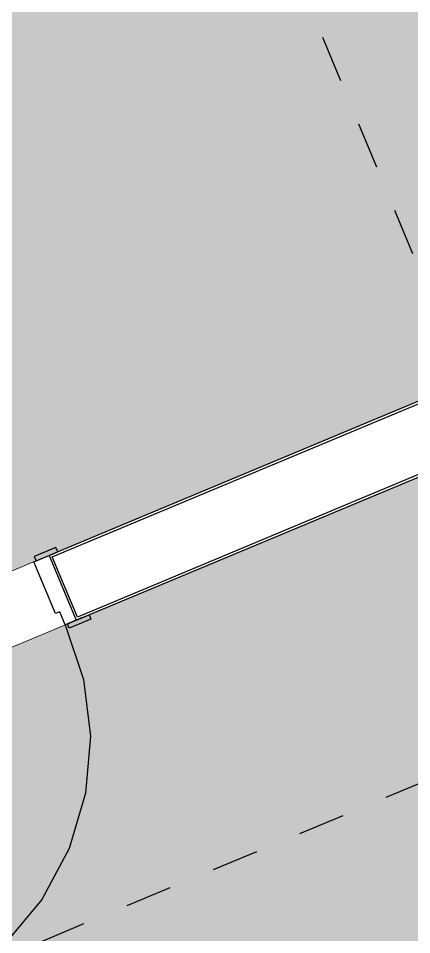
# Model space of a CAD drawing. Header units: metres. Extents: x -154 to 570, y -18 to 184.
# Drawn here: x -58.764 to -57.923, y 11.009 to 12.965 of the extents above; entities that cross this region are included whole.
import ezdxf
from ezdxf.xclip import XClip

# ---------------------------------------------------------------- set-up
doc = ezdxf.new("R2010")
doc.units = ezdxf.units.M
doc.header["$XCLIPFRAME"] = 0
doc.linetypes.add('PUC TORRE A$0$DASHEDX2', pattern=[1.5, 1, -0.5])
doc.linetypes.add('PUC$0$DASHEDX2', pattern=[1.5, 1, -0.5])
for name, color, linetype in [('ARQ-AUX', 7, 'Continuous'), ('PUC TORRE A$0$1', 232, 'PUC TORRE A$0$DASHEDX2'), ('PUC$0$ARQ-ALV ACAB', 4, 'Continuous'), ('PUC$0$ARQ-ALV OSSO', 5, 'Continuous'), ('PUC$0$ARQ-CAX @ 1', 1, 'Continuous'), ('PUC$0$ARQ-HID', 7, 'Continuous'), ('PUC$0$ARQ-PRJ', 7, 'PUC$0$DASHEDX2')]:
    doc.layers.add(name, color=color, linetype=linetype)
doc.layers.add('PUC$0$ARQ-FORRO', color=9, linetype='Continuous', lineweight=5)

# ---------------------------------------------------------------- blocks, each defined once
blk = doc.blocks.new('PUC$0$ARQ-HID-CUBA Q')
for points in [[(-0.1816, 0), (0.1816, 0)], [(-0.1816, -0.11), (0.1816, -0.11)], [(-0.1816, -0.13), (0.1816, -0.13)], [(-0.21, -0.5016), (-0.21, -0.1384)], [(-0.19, -0.5016), (-0.19, -0.1384)], [(0.19, -0.1384), (0.19, -0.5016)], [(0.21, -0.1384), (0.21, -0.5016)], [(-0.21, -0.4), (-0.31, -0.4)], [(0.21, -0.4), (0.31, -0.4)], [(0.1816, -0.51), (-0.1816, -0.51)], [(0.1816, -0.53), (-0.1816, -0.53)], [(0.1816, -0.53), (-0.1816, -0.53)]]:
    blk.add_lwpolyline(points)
blk.add_circle((0, -0.32), 0.0216)
for centre, radius, start, end in [((-0.1816, -0.1384), 0.0284, 90, 180), ((0.1816, -0.1384), 0.0284, 0, 90), ((-0.1816, -0.1384), 0.0084, 90, 180), ((0.1816, -0.1384), 0.0084, 0, 90), ((-0.1816, -0.5016), 0.0284, 180, 270), ((-0.1816, -0.5016), 0.0084, 180, 270), ((0.1816, -0.5016), 0.0284, 270, 0), ((0.1816, -0.5016), 0.0084, 270, 0)]:
    blk.add_arc(centre, radius, start, end)
blk = doc.blocks.new('*U1643')
for points in [[(-0.665, 0.01), (-0.615, 0.01), (-0.615, 0), (-0.665, 0)], [(0.045, 0.01), (-0.005, 0.01), (-0.005, 0), (0.045, 0)], [(-0.675, -0.16), (-0.625, -0.16), (-0.625, -0.15), (-0.675, -0.15)], [(0, -0.15), (0, -0.77), (-0.03, -0.77), (-0.03, -0.15)], [(0.055, -0.16), (0.005, -0.16), (0.005, -0.15), (0.055, -0.15)]]:
    blk.add_lwpolyline(points, close=True)
for points in [[(-0.66, -0.15), (-0.62, -0.15), (-0.62, -0.12), (-0.61, -0.12), (-0.61, 0), (-0.645, 0), (-0.645, -0.15)], [(0.04, -0.15), (0, -0.15), (0, -0.12), (-0.01, -0.12), (-0.01, 0), (0.025, 0), (0.025, -0.15)]]:
    blk.add_lwpolyline(points)
at = {"layer": 'PUC$0$ARQ-PRJ'}
blk.add_arc((-0.0179, -0.1679), 0.6024, 178.2986, 271.7014, dxfattribs=at)
blk = doc.blocks.new('PUC$0$pl apto tipo 2 puc')
at = {"layer": 'PUC$0$ARQ-FORRO'}
h = blk.add_hatch(color=256, dxfattribs=at)
h.dxf.hatch_style = 1
h.paths.add_polyline_path([(-19.9538, -1.0444), (-18.0547, -1.0444), (-18.0545, -2.3039), (-19.9537, -2.3039)])
at = {"layer": 'PUC$0$ARQ-ALV ACAB'}
blk.add_lwpolyline([(-17.895, -1.0538), (-17.024, -1.0541), (-17.024, -0.8945), (-17.3641, -0.8945), (-17.3641, -0.8445), (-17.5141, -0.8445), (-17.5141, -0.8945), (-19.2339, -0.8945), (-19.2339, -1.0445), (-18.055, -1.0441), (-18.0547, -2.3039), (-19.9535, -2.3039), (-19.9538, -1.0445), (-19.9039, -1.0445), (-19.9039, -0.8945), (-20.3138, -0.8945), (-20.3139, -2.3039), (-22.3095, -2.3039)], dxfattribs=at)
at = {"layer": 'PUC$0$ARQ-ALV OSSO'}
blk.add_lwpolyline([(-20.3089, -2.4488), (-22.4645, -2.4488), (-22.4644, -2.05), (-22.7244, -2.05), (-22.7244, -1.91), (-22.4644, -1.91), (-22.3144, -1.91), (-22.3145, -2.3089), (-20.3089, -2.3089), (-20.3088, -0.8995), (-19.9089, -0.8995), (-19.9089, -1.0395), (-19.9588, -1.0395), (-19.9585, -2.3089), (-18.0497, -2.3089), (-18.05, -1.0391), (-19.2289, -1.0395), (-19.2289, -0.8995), (-17.5091, -0.8995), (-17.5091, -0.8495), (-17.3691, -0.8495), (-17.3691, -0.8995), (-17.0291, -0.8995), (-17.029, -1.0391)], dxfattribs=at)
at = {"layer": 'PUC$0$ARQ-FORRO'}
blk.add_lwpolyline([(-19.9538, -1.0444), (-18.0547, -1.0444), (-18.0545, -2.3039), (-19.9537, -2.3039)], close=True, dxfattribs=at)
at = {"layer": 'PUC$0$ARQ-CAX @ 1', "xscale": -1}
blk.add_blockref('*U1643', (-19.8789, -0.8945, 0), dxfattribs=at)
at = {"layer": 'PUC$0$ARQ-HID', "lineweight": -2, "rotation": 180}
blk.add_blockref('PUC$0$ARQ-HID-CUBA Q', (-19.4623, -2.3039, 0), dxfattribs=at)
blk = doc.blocks.new('PUC$0$pl forro 4')
at = {"layer": 'PUC$0$ARQ-FORRO'}
h = blk.add_hatch(color=256, dxfattribs=at)
h.dxf.hatch_style = 1
h.paths.add_polyline_path([(2.5503, 0), (4.99, 0), (4.99, 1.39), (8.4506, 1.39), (8.4506, 3.0104), (8.6006, 3.0104), (8.6006, 2.0893), (10.33, 2.0893), (10.33, 4.7605), (7.3456, 4.7605), (7.3456, 5.1593), (5.35, 5.1593), (5.35, 3.7499), (2.5503, 3.7499)])
at = {"layer": 'PUC$0$ARQ-FORRO', "elevation": 0}
blk.add_lwpolyline([(2.5503, 0), (4.99, 0), (4.99, 1.39), (8.4506, 1.39), (8.4506, 3.0104), (8.6006, 3.0104), (8.6006, 2.0893), (10.33, 2.0893), (10.33, 4.7605), (7.3456, 4.7605), (7.3456, 5.1593), (5.35, 5.1593), (5.35, 3.7499), (2.5503, 3.7499)], close=True, dxfattribs=at)
blk = doc.blocks.new('PUC')
at = {"layer": 'PUC$0$ARQ-ALV OSSO', "rotation": 180}
blk.add_blockref('PUC$0$pl apto tipo 2 puc', (-0.0088, 0.0012, 0), dxfattribs=at)
at = {"layer": 'PUC$0$ARQ-FORRO'}
blk.add_blockref('PUC$0$pl forro 4', (14.955, -2.8542), dxfattribs=at)
blk = doc.blocks.new('PUC TORRE A$0$est-lo-08-6sa-r00')
at = {"layer": 'PUC TORRE A$0$1'}
for p, q in [((-1773.705539, -491.054157), (-1621.565063, -855.580384)), ((-1621.565063, -855.580384), (-1777.531802, -920.675444))]:
    blk.add_line(p, q, dxfattribs=at)
blk = doc.blocks.new('PUC TORRE A')
at = {"linetype": 'Continuous', "xscale": 0.01, "yscale": 0.01, "zscale": 0.01, "rotation": 337.346050855639}
blk.add_blockref('PUC TORRE A$0$est-lo-08-6sa-r00', (0, 0), dxfattribs=at)
at = {"rotation": 180}
blk.add_blockref('PUC', (0, 0), dxfattribs=at)

msp = doc.modelspace()

# ---------------------------------------------------------------- block references
at = {"layer": 'ARQ-AUX'}
ref = msp.add_blockref('PUC TORRE A', (-41.3011, 20.0503), dxfattribs=dict(at, rotation=22.65399974700688))
XClip(ref).set_block_clipping_path([(-39.4887443389, 9.0876903958), (22.5684148774, 6.6865170025), (22.1624403813, -11.147022554), (-39.3438260633, -13.5584077345)])

doc.saveas('drawing.dxf')
